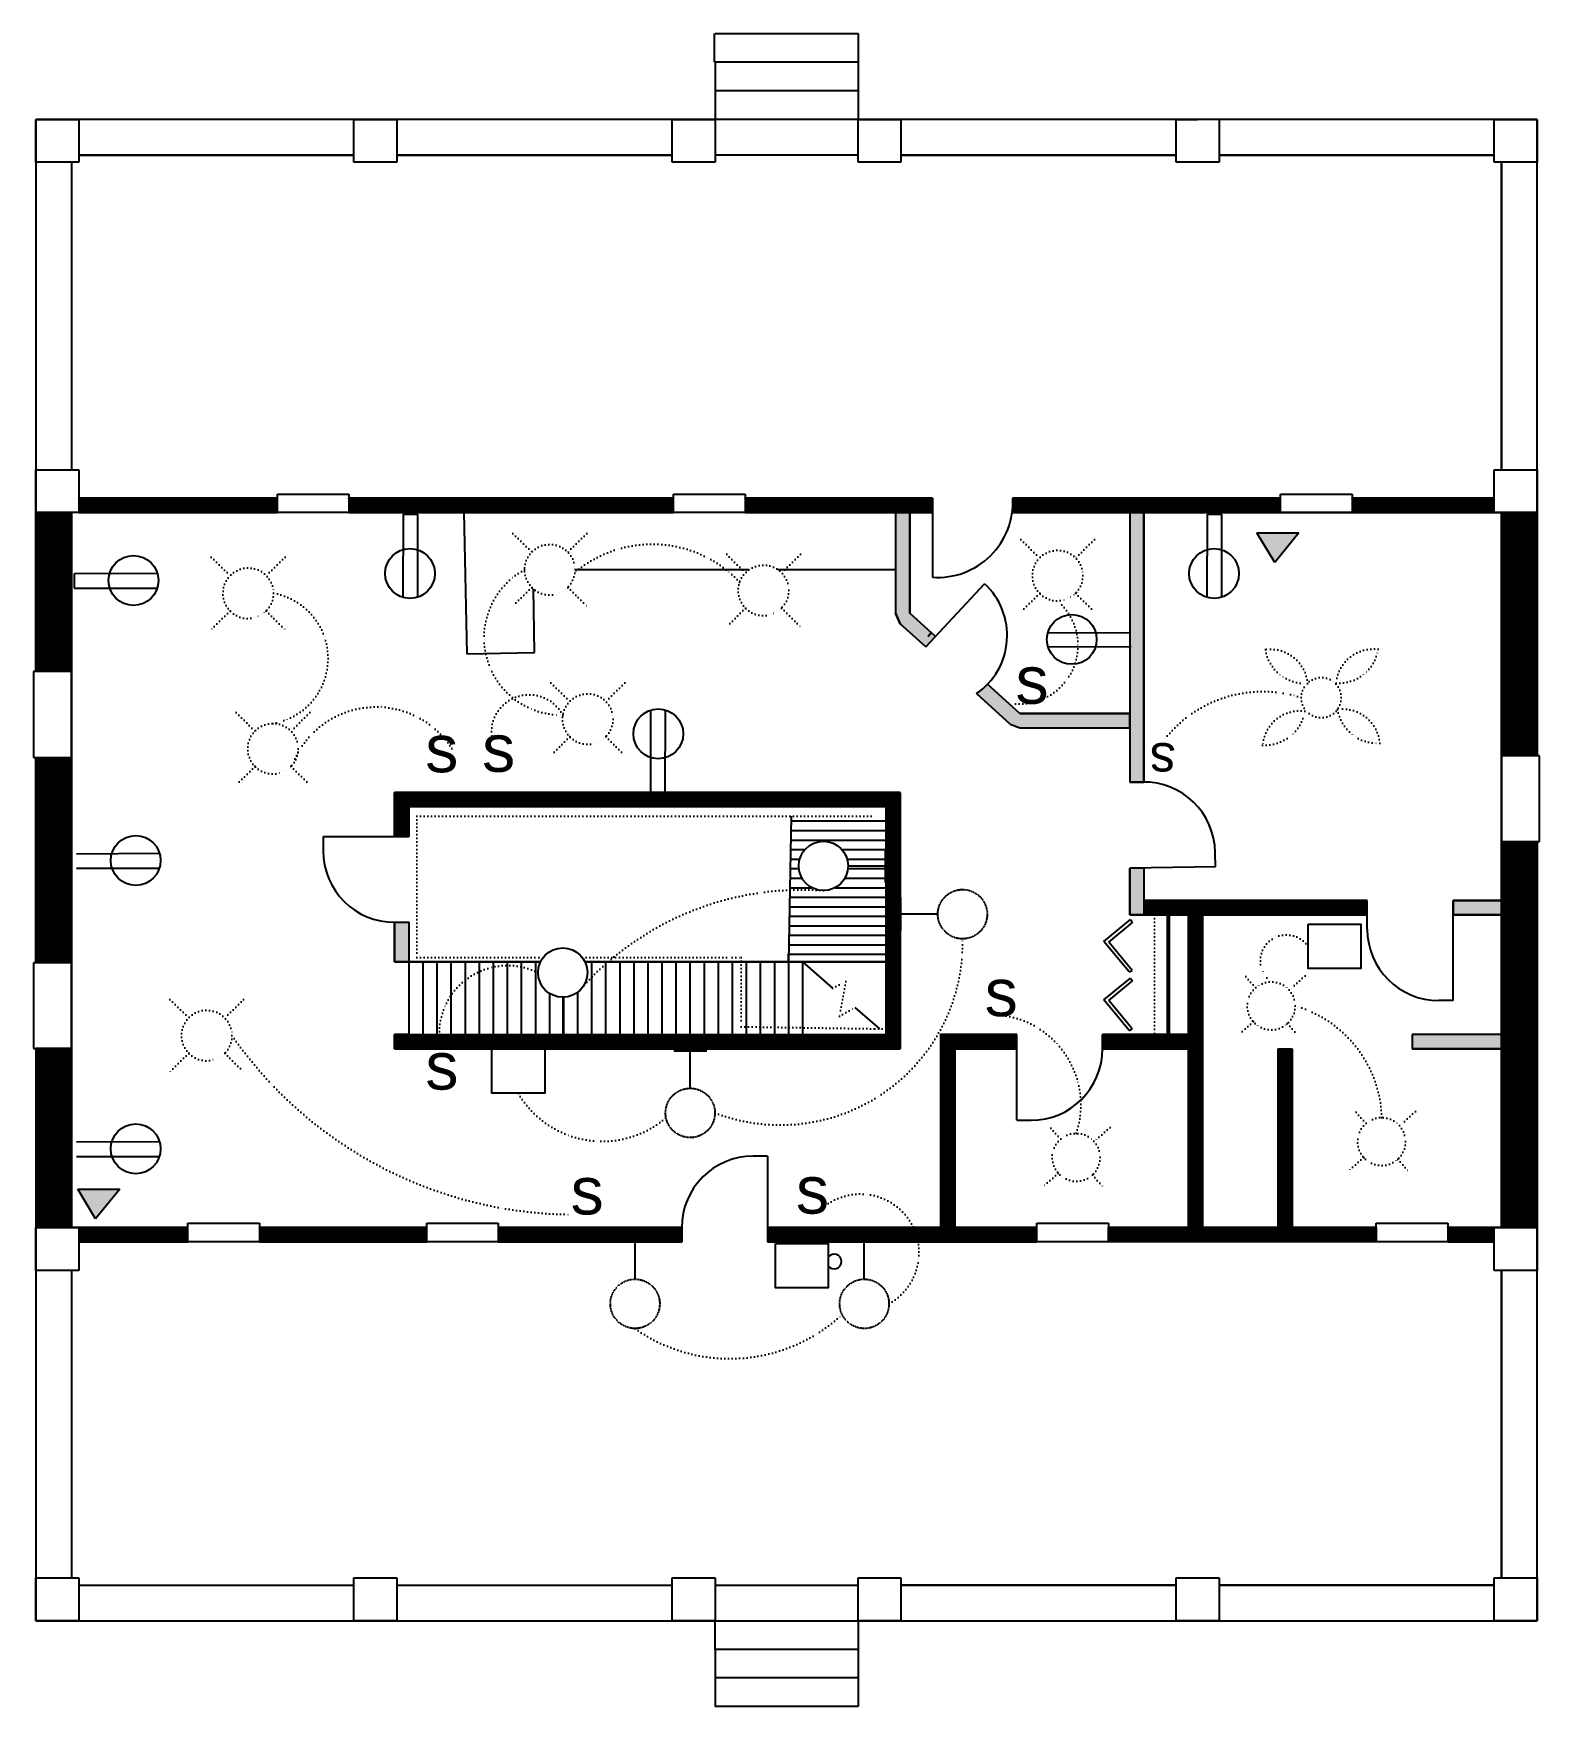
# Model space of a CAD drawing. Header units: inches. Extents: x 5275 to 6539, y 4736 to 6140.
import ezdxf

# ---------------------------------------------------------------- set-up
doc = ezdxf.new("R2010")
doc.units = ezdxf.units.IN
doc.header["$MEASUREMENT"] = 0
doc.linetypes.add('ACAD_ISO07W100', pattern=[3, 0, -3])
doc.linetypes.add('DASHED2', pattern=[0.375, 0.25, -0.125])
doc.styles.get("Standard").update_dxf_attribs({"font": 'arial.ttf'})

# ---------------------------------------------------------------- blocks, each defined once
blk = doc.blocks.new('Fan')
at = {"linetype": 'ACAD_ISO07W100'}
blk.add_circle((6860.5, 5546.2), 16.8, dxfattribs=at)
for centre, radius, start, end in [((6817.8, 5555.5), 31.3, 4.783, 97.7556), ((6847.2, 5592.1), 34.1, 189.4739, 273.0647), ((6904.1, 5555.7), 31.3, 82.2444, 175.217), ((6874.7, 5592.3), 34.1, 266.9353, 350.5261), ((6842.5, 5503.8), 31.3, 82.2444, 175.217), ((6813.1, 5540.4), 34.1, 266.9353, 350.5261), ((6878.4, 5505.3), 31.3, 4.783, 97.7556), ((6907.8, 5541.9), 34.1, 189.4739, 273.0647)]:
    blk.add_arc(centre, radius, start, end, dxfattribs=at)

msp = doc.modelspace()

# ---------------------------------------------------------------- hatches: boundary and pattern name
h = msp.add_hatch()
h.set_pattern_fill('ANSI31', color=256)
h.paths.add_polyline_path([(5479.5, 5749.9), (5312.8, 5749.9), (5312.8, 5737.9), (5479.5, 5737.9)])
h = msp.add_hatch()
h.set_pattern_fill('ANSI31', color=256)
h.paths.add_polyline_path([(5812, 5749.9), (5539.5, 5749.9), (5539.5, 5737.9), (5812, 5737.9)])
h = msp.add_hatch()
h.set_pattern_fill('ANSI31', color=256)
edge = h.paths.add_edge_path()
edge.add_arc((6033.6, 5746.7), 63.2, 352.0299, 362.9285)
edge.add_line((6096.8, 5749.9), (6321.5, 5749.9))
edge.add_line((6321.5, 5749.9), (6321.5, 5737.9))
edge.add_line((6321.5, 5737.9), (6096.2, 5737.9))
h.paths.add_polyline_path([(6029.3, 5737.9), (6029.3, 5749.9), (5872, 5749.9), (5872, 5737.9)])
h = msp.add_hatch()
h.set_pattern_fill('ANSI31', color=256)
h.paths.add_polyline_path([(6500.8, 5749.9), (6381.5, 5749.9), (6381.5, 5737.9), (6500.8, 5737.9)])
h = msp.add_hatch()
h.set_pattern_fill('ANSI31', color=256)
h.paths.add_polyline_path([(5276.8, 5604.5), (5276.8, 5737.9), (5306.8, 5737.9), (5306.8, 5604.5)])
h = msp.add_hatch(color=256)
h.dxf.hatch_style = 1
edge = h.paths.add_edge_path()
edge.add_arc((6032.8, 5634.8), 59.2, 304.5603, 316.2902)
edge.add_line((6075.5, 5593.9), (6102.6, 5569.2))
edge.add_line((6102.6, 5569.2), (6194.8, 5569.2))
edge.add_line((6194.8, 5569.2), (6194.8, 5557.2))
edge.add_line((6194.8, 5557.2), (6102.6, 5557.2))
edge.add_line((6102.6, 5557.2), (6094.5, 5560.3))
edge.add_line((6094.5, 5560.3), (6066.3, 5586.1))
h.paths.add_polyline_path([(6023.7, 5625.2), (6031.8, 5633.9), (6010.4, 5653.5), (6010.4, 5737.9), (5998.4, 5737.9), (5998.4, 5653.5), (6002.3, 5644.7)])
h = msp.add_hatch(color=256)
h.dxf.hatch_style = 1
h.paths.add_polyline_path([(6194.8, 5737.9), (6194.8, 5511.8), (6206.8, 5511.8), (6206.8, 5737.9)])
h = msp.add_hatch()
h.set_pattern_fill('ANSI31', color=256)
h.paths.add_polyline_path([(6506.8, 5533.8), (6506.8, 5737.9), (6536.8, 5737.9), (6536.8, 5533.8)])
at = {"linetype": 'ACAD_ISO07W100'}
h = msp.add_hatch(color=256, dxfattribs=at)
h.dxf.hatch_style = 1
h.paths.add_polyline_path([(6336.9, 5721), (6301.5, 5721), (6316.5, 5696.1)])
h = msp.add_hatch()
h.set_pattern_fill('ANSI31', color=256)
h.paths.add_polyline_path([(5276.8, 5360.2), (5276.8, 5532.5), (5306.8, 5532.5), (5306.8, 5360.2)])
h = msp.add_hatch()
h.set_pattern_fill('ANSI31', color=256)
h.paths.add_polyline_path([(5577.8, 5503.1), (6002.3, 5503.1), (6002.3, 5287.9), (5577.8, 5287.9), (5577.8, 5299.9), (5990.3, 5299.9), (5990.3, 5491.1), (5589.8, 5491.1), (5589.8, 5466.1), (5577.8, 5466.1)])
h = msp.add_hatch()
h.set_pattern_fill('ANSI31', color=256)
h.paths.add_polyline_path([(6536.8, 5461.8), (6536.8, 5137.9), (6506.8, 5137.9), (6506.8, 5461.8)])
h.paths.add_polyline_path([(6461.8, 5125.9), (6500.8, 5125.9), (6500.8, 5137.9), (6461.8, 5137.9)])
h.paths.add_polyline_path([(6177, 5137.9), (6401.8, 5137.9), (6401.8, 5125.9), (6177, 5125.9)])
h = msp.add_hatch()
h.set_pattern_fill('ANSI31', color=256)
h.paths.add_polyline_path([(6206.8, 5400.4), (6394.2, 5400.4), (6394.2, 5412.4), (6206.8, 5412.4)], flags=17)
h.paths.add_polyline_path([(6194.8, 5439.6), (6206.8, 5439.8), (6206.8, 5412.4), (6206.8, 5400.4), (6194.8, 5400.4)], flags=17)
h.paths.add_polyline_path([(6194.8, 5439.6), (6206.8, 5439.8), (6206.8, 5412.4), (6394.2, 5412.4), (6394.2, 5400.4), (6206.8, 5400.4), (6194.8, 5400.4)])
h = msp.add_hatch(color=256)
h.dxf.hatch_style = 1
h.paths.add_polyline_path([(6206.8, 5439.8), (6206.8, 5412.4), (6206.8, 5400.4), (6194.8, 5400.4), (6194.8, 5439.6)])
h = msp.add_hatch()
h.set_pattern_fill('ANSI31', color=256)
edge = h.paths.add_edge_path()
edge.add_line((6506.8, 5412.4), (6206.8, 5412.4))
h = msp.add_hatch()
h.set_pattern_fill('ANSI31', color=256)
h.paths.add_polyline_path([(6206.8, 5400.4), (6394.2, 5400.4), (6394.2, 5412.4), (6206.8, 5412.4)])
h = msp.add_hatch()
h.set_pattern_fill('ANSI31', color=256)
h.paths.add_polyline_path([(6506.8, 5412.4), (6466.2, 5412.4), (6466.2, 5400.4), (6506.8, 5400.4)], flags=17)
edge = h.paths.add_edge_path(flags=17)
edge.add_line((6506.8, 5412.4), (6466.2, 5412.4))
edge.add_line((6506.8, 5400.4), (6506.8, 5412.4))
edge.add_line((6466.2, 5400.4), (6506.8, 5400.4))
edge.add_line((6466.2, 5412.4), (6466.2, 5400.4))
h.paths.add_polyline_path([(6466.2, 5400.4), (6506.8, 5400.4)], flags=0)
edge = h.paths.add_edge_path(flags=0)
edge.add_line((6466.2, 5400.4), (6506.8, 5400.4))
edge.add_line((6466.2, 5400.4), (6506.8, 5400.4))
h = msp.add_hatch(color=256)
h.dxf.hatch_style = 1
h.paths.add_polyline_path([(6506.8, 5412.4), (6466.2, 5412.4), (6466.2, 5400.4), (6506.8, 5400.4)])
h = msp.add_hatch(color=256)
h.dxf.hatch_style = 1
edge = h.paths.add_edge_path()
edge.add_line((5589.8, 5394.1), (5589.8, 5360.8))
edge.add_line((5577.8, 5360.8), (5577.8, 5394.1))
edge.add_line((5578, 5394.1), (5589.8, 5394.1))
edge.add_line((5589.8, 5360.8), (5577.8, 5360.8))
h = msp.add_hatch()
h.set_pattern_fill('ANGLE', color=256)
h.set_pattern_definition([(0, (0, 0), (0, 0.275), [0.2, -0.075]), (90, (0, 0), (-0.275, 2e-17), [0.2, -0.075])])
edge = h.paths.add_edge_path()
edge.add_line((5577.8, 5360.8), (5577.8, 5394.1))
edge.add_line((5589.8, 5394.1), (5589.8, 5360.8))
h = msp.add_hatch()
h.set_pattern_fill('ANSI31', color=256)
h.paths.add_polyline_path([(6244.3, 5400.4), (6244.3, 5137.9), (6256.3, 5137.9), (6256.3, 5400.4)])
h.paths.add_polyline_path([(6319.3, 5137.9), (6319.3, 5287.9), (6331.3, 5287.9), (6331.3, 5137.9)])
h = msp.add_hatch()
h.set_pattern_fill('ANSI31', color=256)
h.paths.add_polyline_path([(6100, 5299.9), (6036, 5299.9), (6036, 5137.9), (6048, 5137.9), (6048, 5287.9), (6100, 5287.9)])
h = msp.add_hatch()
h.set_pattern_fill('ANSI31', color=256)
h.paths.add_polyline_path([(6172, 5299.9), (6244.3, 5299.9), (6244.3, 5287.9), (6172, 5287.9)])
h = msp.add_hatch(color=256)
h.dxf.hatch_style = 1
h.paths.add_polyline_path([(6506.8, 5299.9), (6431.8, 5299.9), (6431.8, 5287.9), (6506.8, 5287.9)])
h = msp.add_hatch()
h.set_pattern_fill('ANSI31', color=256)
h.paths.add_polyline_path([(5306.8, 5288.2), (5276.8, 5288.2), (5276.8, 5137.9), (5306.8, 5137.9)])
h = msp.add_hatch(color=256, dxfattribs=at)
h.dxf.hatch_style = 1
h.paths.add_polyline_path([(5347.3, 5170.2), (5312, 5170.2), (5326.9, 5145.2)])
h = msp.add_hatch()
h.set_pattern_fill('ANSI31', color=256)
h.paths.add_polyline_path([(5404.4, 5137.9), (5312.8, 5137.9), (5312.8, 5125.9), (5404.4, 5125.9)])
h.paths.add_polyline_path([(5464.4, 5125.9), (5604.9, 5125.9), (5604.9, 5137.9), (5464.4, 5137.9)])
h.paths.add_polyline_path([(5664.9, 5125.9), (5818.9, 5125.9), (5818.9, 5137.9), (5664.9, 5137.9)])
h = msp.add_hatch()
h.set_pattern_fill('ANSI31', color=256)
h.paths.add_polyline_path([(6117, 5137.9), (5890.9, 5137.9), (5890.9, 5125.9), (6117, 5125.9)])

# ---------------------------------------------------------------- linework, layer by layer
for p, q in [((5846.4, 6116), (5846.4, 6140)), ((5846.8, 6139.9), (5966.8, 6139.9)), ((5966.8, 6139.9), (5966.8, 6115.9)), ((5966.8, 6115.9), (5846.8, 6115.9)), ((5846.8, 6115.9), (5846.8, 6067.9)), ((5966.8, 6115.9), (5966.8, 6067.9)), ((5966.8, 6091.9), (5846.8, 6091.9)), ((6536.8, 6067.9), (5276.8, 6067.9)), ((5276.8, 6067.9), (5276.8, 5604.5)), ((5276.8, 6031.9), (5276.8, 6067.9)), ((5276.8, 6067.9), (5312.8, 6067.9)), ((5312.8, 6067.9), (5312.8, 6031.9)), ((5543.8, 6031.9), (5543.8, 6067.9)), ((5543.8, 6067.9), (5579.8, 6067.9)), ((5579.8, 6067.9), (5579.8, 6031.9)), ((5810.8, 6031.9), (5810.8, 6067.9)), ((5810.8, 6067.9), (5846.8, 6067.9)), ((5966.8, 6067.9), (5846.8, 6067.9)), ((5846.8, 6067.9), (5846.8, 6031.9)), ((5966.8, 6031.9), (5966.8, 6067.9)), ((5966.8, 6067.9), (6002.8, 6067.9)), ((6002.8, 6067.9), (6002.8, 6031.9)), ((6233.8, 6031.9), (6233.8, 6067.9)), ((6233.8, 6067.9), (6251.8, 6067.9)), ((6269.8, 6067.9), (6269.8, 6031.9)), ((6500.8, 6031.9), (6500.8, 6067.9)), ((6500.8, 6067.9), (6536.8, 6067.9)), ((6536.8, 6067.9), (6536.8, 6031.9)), ((6536.8, 5533.8), (6536.8, 6067.9)), ((5312.8, 6037.9), (5543.8, 6037.9)), ((5543.8, 6037.9), (5312.8, 6037.9)), ((5810.8, 6037.9), (5579.8, 6037.9)), ((5579.8, 6037.9), (5810.8, 6037.9)), ((5966.8, 6037.9), (5846.8, 6037.9)), ((6002.8, 6037.9), (6233.8, 6037.9)), ((6233.8, 6037.9), (6002.8, 6037.9)), ((6500.8, 6037.9), (6269.8, 6037.9)), ((6269.8, 6037.9), (6500.8, 6037.9)), ((5312.8, 6031.9), (5276.8, 6031.9)), ((5306.8, 6031.9), (5306.8, 5773.9)), ((5306.8, 6031.9), (5306.8, 5773.9)), ((5579.8, 6031.9), (5543.8, 6031.9)), ((5846.8, 6031.9), (5810.8, 6031.9)), ((6002.8, 6031.9), (5966.8, 6031.9)), ((6269.8, 6031.9), (6233.8, 6031.9)), ((6536.8, 6031.9), (6500.8, 6031.9)), ((6506.8, 6031.9), (6506.8, 5773.9)), ((6506.8, 5773.9), (6506.8, 6031.9)), ((5276.8, 5737.9), (5276.8, 5773.9)), ((5276.8, 5773.9), (5312.8, 5773.9)), ((5312.8, 5773.9), (5312.8, 5737.9)), ((6500.8, 5737.9), (6500.8, 5773.9)), ((6500.8, 5773.9), (6536.8, 5773.9)), ((6536.8, 5773.9), (6536.8, 5737.9)), ((5479.5, 5749.9), (5312.8, 5749.9)), ((5312.8, 5749.9), (5312.8, 5737.9)), ((5479.5, 5749.9), (5312.8, 5749.9)), ((5312.8, 5749.9), (5312.8, 5737.9)), ((5479.5, 5753.5), (5539.5, 5753.5)), ((5479.5, 5737.9), (5479.5, 5753.5)), ((5479.5, 5737.9), (5479.5, 5749.9)), ((5539.5, 5753.5), (5539.5, 5737.9)), ((5812, 5749.9), (5539.5, 5749.9)), ((5539.5, 5749.9), (5539.5, 5737.9)), ((5812, 5749.9), (5539.5, 5749.9)), ((5812, 5753.5), (5872, 5753.5)), ((5812, 5737.9), (5812, 5753.5)), ((5812, 5737.9), (5812, 5749.9)), ((5872, 5753.5), (5872, 5737.9)), ((5872, 5749.9), (5872, 5737.9)), ((5872, 5749.9), (5872, 5737.9)), ((6029.3, 5749.9), (5872, 5749.9)), ((6029.3, 5749.9), (5872, 5749.9)), ((6321.5, 5749.9), (6096.8, 5749.9)), ((6321.5, 5749.9), (6096.8, 5749.9)), ((6321.5, 5753.5), (6381.5, 5753.5)), ((6321.5, 5737.9), (6321.5, 5753.5)), ((6321.5, 5737.9), (6321.5, 5749.9)), ((6381.5, 5753.5), (6381.5, 5737.9)), ((6500.8, 5749.9), (6381.5, 5749.9)), ((6381.5, 5749.9), (6381.5, 5737.9)), ((6500.8, 5749.9), (6381.5, 5749.9)), ((6500.8, 5737.9), (6500.8, 5749.9)), ((5312.8, 5737.9), (5276.8, 5737.9)), ((5276.8, 5737.9), (5306.8, 5737.9)), ((5276.8, 5604.5), (5276.8, 5737.9)), ((5276.8, 5737.9), (5306.8, 5737.9)), ((6029.3, 5737.9), (5276.8, 5737.9)), ((5306.8, 5737.9), (5306.8, 5137.9)), ((5306.8, 5737.9), (5306.8, 5137.9)), ((5306.8, 5737.9), (5306.8, 5604.5)), ((5312.8, 5737.9), (5479.5, 5737.9)), ((5539.5, 5737.9), (5479.5, 5737.9)), ((5539.5, 5737.9), (5812, 5737.9)), ((5585, 5666.7), (5585.3, 5736.6)), ((5585.3, 5736.6), (5597.2, 5736.6)), ((5597.2, 5736.6), (5597.2, 5666.9)), ((5872, 5737.9), (5812, 5737.9)), ((5872, 5737.9), (6029.3, 5737.9)), ((5906.8, 5737.9), (6029.3, 5737.9)), ((5998.4, 5737.9), (5998.4, 5653.5)), ((6010.4, 5737.9), (5998.4, 5737.9)), ((5998.4, 5737.9), (5998.4, 5653.5)), ((6010.4, 5737.9), (5998.4, 5737.9)), ((6010.4, 5737.9), (6010.4, 5653.5)), ((6010.4, 5653.5), (6010.4, 5737.9)), ((6536.8, 5737.9), (6096.2, 5737.9)), ((6096.2, 5737.9), (6321.5, 5737.9)), ((6096.2, 5737.9), (6506.8, 5737.9)), ((6194.8, 5737.9), (6194.8, 5511.8)), ((6194.8, 5737.9), (6194.8, 5511.8)), ((6206.8, 5737.9), (6206.8, 5511.8)), ((6206.8, 5511.8), (6206.8, 5737.9)), ((6259.8, 5666.7), (6260.1, 5736.6)), ((6260.1, 5736.6), (6272, 5736.6)), ((6272, 5736.6), (6272, 5666.9)), ((6381.5, 5737.9), (6321.5, 5737.9)), ((6381.5, 5737.9), (6500.8, 5737.9)), ((6536.8, 5737.9), (6500.8, 5737.9)), ((6506.8, 5737.9), (6506.8, 5437.9)), ((6506.8, 5137.9), (6506.8, 5737.9)), ((6506.8, 5737.9), (6536.8, 5737.9)), ((6506.8, 5533.8), (6506.8, 5737.9)), ((6536.8, 5737.9), (6536.8, 5533.8)), ((6301.5, 5721), (6336.9, 5721)), ((6316.5, 5696.1), (6301.5, 5721)), ((6336.9, 5721), (6316.5, 5696.1)), ((5378.7, 5686.7), (5308.9, 5686.4)), ((5378.7, 5686.7), (5308.9, 5686.4)), ((5308.9, 5686.4), (5308.9, 5674.5)), ((5308.9, 5686.4), (5308.9, 5674.5)), ((5308.9, 5686.4), (5308.9, 5674.5)), ((5308.9, 5686.4), (5308.9, 5674.5)), ((5308.9, 5674.5), (5378.5, 5674.5)), ((5308.9, 5674.5), (5378.5, 5674.5)), ((6023.7, 5625.2), (6073, 5678.2)), ((6002.3, 5644.7), (5998.4, 5653.5)), ((5998.4, 5653.5), (6002.3, 5644.7)), ((6002.3, 5644.7), (6023.7, 5625.2)), ((6023.7, 5625.2), (6002.3, 5644.7)), ((6031.8, 5633.9), (6010.4, 5653.5)), ((6031.8, 5633.9), (6010.4, 5653.5)), ((6028.2, 5637.3), (6025.6, 5634)), ((6025.6, 5634), (6028.2, 5637.3)), ((6126.1, 5637.1), (6195.9, 5637.3)), ((6196, 5625.4), (6126.4, 5624.9)), ((5274.8, 5604.5), (5274.8, 5532.5)), ((5306.8, 5604.5), (5274.8, 5604.5)), ((5306.8, 5604.5), (5276.8, 5604.5)), ((5306.8, 5532.5), (5306.8, 5604.5)), ((6102.6, 5569.2), (6075.5, 5593.9)), ((6102.6, 5569.2), (6079.2, 5590.6)), ((6094.5, 5560.3), (6066.3, 5586.1)), ((6066.3, 5586.1), (6094.5, 5560.3)), ((5792.8, 5502.5), (5792.8, 5572.1)), ((5805, 5572.3), (5804.7, 5502.5)), ((6102.6, 5569.2), (6194.8, 5569.2)), ((6194.8, 5569.2), (6102.6, 5569.2)), ((6194.8, 5557.2), (6194.8, 5569.2)), ((6094.5, 5560.3), (6102.6, 5557.2)), ((6094.5, 5560.3), (6102.6, 5557.2)), ((6102.6, 5557.2), (6194.8, 5557.2)), ((6102.6, 5557.2), (6194.8, 5557.2)), ((5274.8, 5532.5), (5306.8, 5532.5)), ((5276.8, 5532.5), (5276.8, 5360.2)), ((5276.8, 5532.5), (5306.8, 5532.5)), ((5276.8, 5360.2), (5276.8, 5532.5)), ((5306.8, 5532.5), (5306.8, 5360.2)), ((6506.8, 5533.8), (6506.8, 5461.8)), ((6538.8, 5533.8), (6506.8, 5533.8)), ((6536.8, 5533.8), (6506.8, 5533.8)), ((6538.8, 5461.8), (6538.8, 5533.8)), ((6205.7, 5511.8), (6194.8, 5511.8)), ((6194.8, 5511.8), (6206.8, 5511.8)), ((6002.3, 5503.1), (5577.8, 5503.1)), ((5577.8, 5503.1), (5577.8, 5466.1)), ((5577.8, 5466.1), (5577.8, 5503.1)), ((5577.8, 5503.1), (6002.3, 5503.1)), ((5589.8, 5491.1), (5589.8, 5466.1)), ((5990.3, 5491.1), (5589.8, 5491.1)), ((5990.3, 5491.1), (5589.8, 5491.1)), ((5589.8, 5491.1), (5589.8, 5466.1)), ((5990.3, 5299.9), (5990.3, 5491.1)), ((5990.3, 5299.9), (5990.3, 5491.1)), ((6002.3, 5299.9), (6002.3, 5503.1)), ((6002.3, 5503.1), (6002.3, 5287.9)), ((5517.8, 5466), (5589.8, 5466.1)), ((5517.8, 5466), (5517.9, 5454)), ((5577.8, 5466.1), (5589.8, 5466.1)), ((5589.8, 5466.1), (5577.8, 5466.1)), ((5589.8, 5466.1), (5577.8, 5466.1)), ((5380.7, 5451.7), (5310.8, 5451.4)), ((5380.7, 5451.7), (5310.8, 5451.4)), ((6266.8, 5440.7), (6266.6, 5452.7)), ((6506.8, 5461.8), (6538.8, 5461.8)), ((6506.8, 5461.8), (6536.8, 5461.8)), ((6506.8, 5137.9), (6506.8, 5461.8)), ((6536.8, 4807.9), (6536.8, 5461.8)), ((6536.8, 5461.8), (6536.8, 5137.9)), ((5306.8, 5437.9), (5306.8, 5137.9)), ((5306.8, 5362.9), (5306.8, 5437.9)), ((5306.8, 5437.9), (5306.8, 5362.9)), ((5310.8, 5439.5), (5380.5, 5439.5)), ((5310.8, 5439.5), (5380.5, 5439.5)), ((6266.8, 5440.7), (6194.8, 5439.6)), ((6194.8, 5439.6), (6206.8, 5439.8)), ((6194.8, 5400.4), (6194.8, 5439.6)), ((6194.8, 5439.6), (6194.8, 5400.4)), ((6206.8, 5439.8), (6206.8, 5412.4)), ((6206.8, 5439.8), (6206.8, 5400.4)), ((6506.8, 5437.9), (6506.8, 5137.9)), ((6506.8, 5437.9), (6506.8, 5137.9)), ((6002.5, 5414.8), (6002.5, 5387.1)), ((6206.8, 5412.4), (6394.2, 5412.4)), ((6206.8, 5412.4), (6206.8, 5400.4)), ((6394.2, 5412.4), (6206.8, 5412.4)), ((6206.8, 5412.4), (6206.8, 5400.4)), ((6394.2, 5412.4), (6206.8, 5412.4)), ((6206.8, 5412.4), (6206.8, 5400.4)), ((6394.2, 5400.4), (6394.2, 5412.4)), ((6394.2, 5400.4), (6394.2, 5412.4)), ((6506.8, 5412.4), (6466.2, 5412.4)), ((6466.2, 5400.4), (6466.2, 5412.4)), ((6466.2, 5412.4), (6506.8, 5412.4)), ((6466.2, 5412.4), (6506.8, 5412.4)), ((6466.2, 5412.4), (6466.2, 5400.4)), ((6506.8, 5412.4), (6466.2, 5412.4)), ((6506.8, 5400.4), (6506.8, 5412.4)), ((6506.8, 5412.4), (6506.8, 5400.4)), ((6506.8, 5400.4), (6506.8, 5412.4)), ((5306.8, 5362.9), (5306.8, 5400.4)), ((5577.8, 5394.1), (5589.8, 5394.1)), ((5577.8, 5394.1), (5577.8, 5360.8)), ((5577.8, 5360.8), (5577.8, 5394.1)), ((5578, 5394.1), (5590, 5394.1)), ((5578, 5394.1), (5589.8, 5394.1)), ((5589.8, 5394.1), (5589.8, 5360.8)), ((5589.8, 5394.1), (5589.8, 5360.8)), ((6033.7, 5400.9), (6002.5, 5400.9)), ((6173.2, 5378.1), (6195.4, 5396.3)), ((6177.3, 5377.5), (6197.3, 5393.9)), ((6194.8, 5400.4), (6206.8, 5400.4)), ((6206.8, 5400.4), (6194.8, 5400.4)), ((6195.4, 5396.3), (6197.3, 5393.9)), ((6206.8, 5400.4), (6394.2, 5400.4)), ((6206.8, 5400.4), (6394.2, 5400.4)), ((6206.8, 5400.4), (6394.2, 5400.4)), ((6244.3, 5137.9), (6244.3, 5400.4)), ((6244.3, 5400.4), (6244.3, 5137.9)), ((6256.3, 5400.4), (6244.3, 5400.4)), ((6256.3, 5137.9), (6256.3, 5400.4)), ((6256.3, 5137.9), (6256.3, 5400.4)), ((6394.2, 5388.4), (6394.2, 5400.4)), ((6466.2, 5328.4), (6466.2, 5400.4)), ((6506.8, 5400.4), (6466.2, 5400.4)), ((6466.2, 5400.4), (6506.8, 5400.4)), ((6466.2, 5400.4), (6506.8, 5400.4)), ((6466.2, 5400.4), (6506.8, 5400.4)), ((6194.3, 5352.4), (6173.2, 5378.1)), ((6196.8, 5353.6), (6177.3, 5377.5)), ((5274.8, 5360.2), (5274.8, 5288.2)), ((5306.8, 5360.2), (5274.8, 5360.2)), ((5306.8, 5360.2), (5276.8, 5360.2)), ((5306.8, 5288.2), (5306.8, 5360.2)), ((6194.3, 5352.4), (6196.8, 5353.6)), ((6173.2, 5329.1), (6195.4, 5347.3)), ((6177.3, 5328.5), (6197.3, 5344.9)), ((6195.4, 5347.3), (6197.3, 5344.9)), ((6194.3, 5303.4), (6173.2, 5329.1)), ((6196.8, 5304.6), (6177.3, 5328.5)), ((6466.2, 5328.4), (6454.2, 5328.4)), ((5577.8, 5299.9), (5577.8, 5287.9)), ((5577.8, 5287.9), (5577.8, 5299.9)), ((5577.8, 5299.9), (5990.3, 5299.9)), ((5589.8, 5299.9), (5990.3, 5299.9)), ((6002.3, 5299.9), (6002.3, 5287.9)), ((6036, 5299.9), (6036, 5137.9)), ((6036, 5299.9), (6100, 5299.9)), ((6100, 5299.9), (6036, 5299.9)), ((6036, 5299.9), (6036, 5137.9)), ((6100, 5227.9), (6100, 5299.9)), ((6100, 5287.9), (6100, 5299.9)), ((6172, 5287.9), (6172, 5299.9)), ((6172, 5299.9), (6172, 5287.9)), ((6244.3, 5299.9), (6172, 5299.9)), ((6172, 5299.9), (6244.3, 5299.9)), ((6172, 5287.9), (6172, 5299.9)), ((6172, 5299.9), (6244.3, 5299.9)), ((6194.3, 5303.4), (6196.8, 5304.6)), ((6244.3, 5287.9), (6244.3, 5299.9)), ((6244.3, 5299.9), (6244.3, 5287.9)), ((6506.8, 5299.9), (6431.8, 5299.9)), ((6431.8, 5299.9), (6431.8, 5287.9)), ((6506.8, 5299.9), (6431.8, 5299.9)), ((6431.8, 5299.9), (6431.8, 5287.9)), ((6506.8, 5287.9), (6506.8, 5299.9)), ((5274.8, 5288.2), (5306.8, 5288.2)), ((5276.8, 5288.2), (5276.8, 4807.9)), ((5306.8, 5288.2), (5276.8, 5288.2)), ((5276.8, 5288.2), (5276.8, 5137.9)), ((5306.8, 5137.9), (5306.8, 5288.2)), ((5306.8, 5137.9), (5306.8, 5287.9)), ((5577.8, 5287.9), (6002.3, 5287.9)), ((6002.3, 5287.9), (5577.8, 5287.9)), ((5839.9, 5286), (5812.2, 5286)), ((5826, 5254.8), (5826, 5286)), ((6048, 5287.9), (6048, 5137.9)), ((6048, 5287.9), (6100, 5287.9)), ((6048, 5137.9), (6048, 5287.9)), ((6048, 5287.9), (6100, 5287.9)), ((6172, 5287.9), (6244.3, 5287.9)), ((6244.3, 5287.9), (6172, 5287.9)), ((6172, 5287.9), (6244.3, 5287.9)), ((6244.3, 5287.9), (6244.3, 5287.9)), ((6319.3, 5287.9), (6319.3, 5137.9)), ((6319.3, 5287.9), (6331.3, 5287.9)), ((6319.3, 5287.9), (6331.3, 5287.9)), ((6319.3, 5137.9), (6319.3, 5287.9)), ((6331.3, 5287.9), (6331.3, 5137.9)), ((6331.3, 5287.9), (6331.3, 5137.9)), ((6506.8, 5287.9), (6431.8, 5287.9)), ((6431.8, 5287.9), (6506.8, 5287.9)), ((6506.8, 5137.9), (6506.8, 5287.9)), ((6100, 5227.9), (6112, 5227.9)), ((5380.7, 5209.8), (5310.8, 5209.5)), ((5380.7, 5209.8), (5310.8, 5209.5)), ((5310.8, 5197.6), (5380.5, 5197.6)), ((5310.8, 5197.6), (5380.5, 5197.6)), ((5890.9, 5197.9), (5878.9, 5197.9)), ((5890.9, 5197.9), (5890.9, 5125.9)), ((5312, 5170.2), (5347.3, 5170.2)), ((5326.9, 5145.2), (5312, 5170.2)), ((5347.3, 5170.2), (5326.9, 5145.2)), ((5404.4, 5141.5), (5464.4, 5141.5)), ((5404.4, 5125.9), (5404.4, 5141.5)), ((5464.4, 5141.5), (5464.4, 5125.9)), ((5604.9, 5141.5), (5664.9, 5141.5)), ((5604.9, 5125.9), (5604.9, 5141.5)), ((5664.9, 5141.5), (5664.9, 5125.9)), ((6117, 5141.5), (6177, 5141.5)), ((6117, 5125.9), (6117, 5141.5)), ((6177, 5141.5), (6177, 5125.9)), ((6401.8, 5141.5), (6461.8, 5141.5)), ((6401.8, 5125.9), (6401.8, 5141.5)), ((6461.8, 5141.5), (6461.8, 5125.9)), ((5276.8, 5101.9), (5276.8, 5137.9)), ((5276.8, 5137.9), (5312.8, 5137.9)), ((5404.4, 5137.9), (5276.8, 5137.9)), ((5276.8, 5137.9), (5306.8, 5137.9)), ((5312.8, 5137.9), (5312.8, 5101.9)), ((5312.8, 5137.9), (5312.8, 5125.9)), ((5404.4, 5137.9), (5312.8, 5137.9)), ((5312.8, 5125.9), (5404.4, 5125.9)), ((5818.9, 5125.9), (5312.8, 5125.9)), ((5404.4, 5125.9), (5404.4, 5137.9)), ((5464.4, 5125.9), (5404.4, 5125.9)), ((5604.9, 5137.9), (5464.4, 5137.9)), ((5464.4, 5137.9), (5464.4, 5125.9)), ((5604.9, 5137.9), (5464.4, 5137.9)), ((5464.4, 5125.9), (5604.9, 5125.9)), ((5604.9, 5125.9), (5604.9, 5137.9)), ((5664.9, 5125.9), (5604.9, 5125.9)), ((5664.9, 5137.9), (5664.9, 5125.9)), ((5818.9, 5137.9), (5664.9, 5137.9)), ((5664.9, 5137.9), (5664.9, 5125.9)), ((5818.9, 5137.9), (5664.9, 5137.9)), ((5664.9, 5125.9), (5818.9, 5125.9)), ((5793.6, 5125.9), (5765.8, 5125.9)), ((5779.7, 5094.7), (5779.7, 5125.9)), ((5818.9, 5137.9), (5818.9, 5125.9)), ((5818.9, 5125.9), (5818.9, 5137.9)), ((6117, 5137.9), (5890.9, 5137.9)), ((5890.9, 5137.9), (5890.9, 5125.9)), ((6117, 5137.9), (5890.9, 5137.9)), ((5890.9, 5137.9), (5890.9, 5125.9)), ((6117, 5137.9), (5890.9, 5137.9)), ((6500.8, 5125.9), (5890.9, 5125.9)), ((5890.9, 5125.9), (6117, 5125.9)), ((5890.9, 5125.9), (6117, 5125.9)), ((5985.9, 5125.9), (5958.2, 5125.9)), ((5972.1, 5094.7), (5972.1, 5125.9)), ((6036, 5137.9), (6048, 5137.9)), ((6117, 5125.9), (6117, 5137.9)), ((6117, 5125.9), (6117, 5137.9)), ((6177, 5125.9), (6117, 5125.9)), ((6401.8, 5137.9), (6177, 5137.9)), ((6177, 5137.9), (6401.8, 5137.9)), ((6177, 5125.9), (6177, 5137.9)), ((6177, 5137.9), (6401.8, 5137.9)), ((6177, 5125.9), (6177, 5137.9)), ((6401.8, 5125.9), (6177, 5125.9)), ((6401.8, 5125.9), (6177, 5125.9)), ((6206.8, 5137.9), (6401.8, 5137.9)), ((6356.8, 5137.9), (6206.8, 5137.9)), ((6206.8, 5137.9), (6281.8, 5137.9)), ((6206.8, 5137.9), (6281.8, 5137.9)), ((6281.8, 5137.9), (6244.3, 5137.9)), ((6244.3, 5137.9), (6256.3, 5137.9)), ((6331.3, 5137.9), (6319.3, 5137.9)), ((6401.8, 5137.9), (6356.8, 5137.9)), ((6401.8, 5137.9), (6401.8, 5125.9)), ((6401.8, 5137.9), (6401.8, 5125.9)), ((6461.8, 5125.9), (6401.8, 5125.9)), ((6536.8, 5137.9), (6461.8, 5137.9)), ((6506.8, 5137.9), (6461.8, 5137.9)), ((6461.8, 5137.9), (6506.8, 5137.9)), ((6500.8, 5137.9), (6461.8, 5137.9)), ((6461.8, 5137.9), (6461.8, 5125.9)), ((6461.8, 5125.9), (6500.8, 5125.9)), ((6500.8, 5101.9), (6500.8, 5137.9)), ((6500.8, 5137.9), (6536.8, 5137.9)), ((6500.8, 5125.9), (6500.8, 5137.9)), ((6536.8, 5137.9), (6506.8, 5137.9)), ((6536.8, 5137.9), (6536.8, 5101.9)), ((5312.8, 5101.9), (5276.8, 5101.9)), ((5306.8, 5101.9), (5306.8, 4843.9)), ((5306.8, 5101.9), (5306.8, 4843.9)), ((6536.8, 5101.9), (6500.8, 5101.9)), ((6506.8, 4843.9), (6506.8, 5101.9)), ((6506.8, 5101.9), (6506.8, 4843.9)), ((5276.8, 4807.9), (5276.8, 4843.9)), ((5276.8, 4843.9), (5312.8, 4843.9)), ((5312.8, 4843.9), (5312.8, 4807.9)), ((5312.8, 4837.9), (5543.8, 4837.9)), ((5312.8, 4837.9), (5543.8, 4837.9)), ((5312.8, 4837.9), (5543.8, 4837.9)), ((5543.8, 4807.9), (5543.8, 4843.9)), ((5543.8, 4843.9), (5579.8, 4843.9)), ((5579.8, 4843.9), (5579.8, 4807.9)), ((5579.8, 4837.9), (5810.8, 4837.9)), ((5579.8, 4837.9), (5810.8, 4837.9)), ((5579.8, 4837.9), (5810.8, 4837.9)), ((5810.8, 4807.9), (5810.8, 4843.9)), ((5810.8, 4843.9), (5846.8, 4843.9)), ((5846.8, 4843.9), (5846.8, 4807.9)), ((5846.8, 4837.9), (5966.8, 4837.9)), ((5966.8, 4807.9), (5966.8, 4843.9)), ((5966.8, 4843.9), (6002.8, 4843.9)), ((6002.8, 4843.9), (6002.8, 4807.9)), ((6002.8, 4837.9), (6233.8, 4837.9)), ((6233.8, 4837.9), (6002.8, 4837.9)), ((6233.8, 4807.9), (6233.8, 4843.9)), ((6233.8, 4843.9), (6269.8, 4843.9)), ((6269.8, 4843.9), (6269.8, 4807.9)), ((6500.8, 4837.9), (6269.8, 4837.9)), ((6269.8, 4837.9), (6500.8, 4837.9)), ((6500.8, 4807.9), (6500.8, 4843.9)), ((6500.8, 4843.9), (6536.8, 4843.9)), ((6536.8, 4843.9), (6536.8, 4807.9)), ((5276.8, 4807.9), (6536.8, 4807.9)), ((5312.8, 4807.9), (5276.8, 4807.9)), ((5579.8, 4807.9), (5543.8, 4807.9)), ((5846.8, 4807.9), (5810.8, 4807.9)), ((5846.8, 4807.9), (5966.8, 4807.9)), ((5846.8, 4783.9), (5846.8, 4807.9)), ((6002.8, 4807.9), (5966.8, 4807.9)), ((5966.8, 4807.9), (5966.8, 4783.9)), ((6269.8, 4807.9), (6233.8, 4807.9)), ((6536.8, 4807.9), (6500.8, 4807.9)), ((5966.8, 4783.9), (5846.8, 4783.9)), ((5846.8, 4783.9), (5846.8, 4735.9)), ((5966.8, 4783.9), (5966.8, 4735.9)), ((5966.8, 4759.9), (5846.8, 4759.9)), ((5966.8, 4735.9), (5846.8, 4735.9))]:
    msp.add_line(p, q)
at = {"linetype": 'ByBlock'}
msp.add_line((6029.3, 5749.9), (6029.3, 5683.6), dxfattribs=at)
at = {"linetype": 'Continuous'}
for p, q in [((5636.1, 5737.9), (5638.4, 5619.4)), ((5729.3, 5690.1), (5875.5, 5690.1)), ((5899.6, 5690.1), (5998.4, 5690.1)), ((5695.4, 5620.5), (5694.4, 5674)), ((5638.4, 5619.4), (5695.4, 5620.5)), ((5910.8, 5483.2), (5908.4, 5360.8)), ((5910.7, 5479.1), (5990.3, 5479.1)), ((5910.4, 5463.1), (5990.3, 5463.1)), ((5910.5, 5471.1), (5990.3, 5471.1)), ((5910.2, 5455.1), (5922.3, 5455.1)), ((5953.4, 5455.1), (5990.3, 5455.1)), ((5989.8, 5427.5), (5989.8, 5455.3)), ((5909.9, 5439.1), (5917.2, 5439.1)), ((5910.1, 5447.1), (5917.9, 5447.1)), ((5957.7, 5447.1), (5990.3, 5447.1)), ((5958.4, 5439.1), (5990.3, 5439.1)), ((5958.6, 5441.4), (5989.8, 5441.4)), ((5909.6, 5423.1), (5928, 5423.1)), ((5909.8, 5431.1), (5919.8, 5431.1)), ((5947.7, 5423.1), (5990.3, 5423.1)), ((5955.8, 5431.1), (5990.3, 5431.1)), ((5909.3, 5407.1), (5990.3, 5407.1)), ((5909.5, 5415.1), (5990.3, 5415.1)), ((5909.2, 5399.1), (5990.3, 5399.1)), ((5908.8, 5383.2), (5990.3, 5383.2)), ((5909, 5391.2), (5990.3, 5391.2)), ((5908.4, 5360.8), (5908.5, 5367.2)), ((5908.5, 5367.2), (5990.3, 5367.2)), ((5908.7, 5375.2), (5990.3, 5375.2)), ((5577.8, 5360.8), (5589.8, 5360.8)), ((5589.8, 5360.8), (5577.8, 5360.8)), ((5589.8, 5360.8), (5700.3, 5360.8)), ((5589.8, 5360.8), (5589.8, 5299.9)), ((5700.3, 5360.8), (5589.8, 5360.8)), ((5601.6, 5360.8), (5601.6, 5299.9)), ((5613.4, 5360.8), (5613.4, 5299.9)), ((5625.2, 5360.8), (5625.2, 5299.9)), ((5637, 5360.8), (5637, 5299.9)), ((5648.8, 5360.8), (5648.8, 5299.9)), ((5660.6, 5360.8), (5660.6, 5299.9)), ((5672.4, 5360.8), (5672.4, 5299.9)), ((5684.2, 5360.8), (5684.2, 5299.9)), ((5696, 5360.8), (5696, 5299.9)), ((5990.3, 5360.8), (5737.8, 5360.8)), ((5737.8, 5360.8), (5990.3, 5360.8)), ((5743.2, 5360.8), (5743.2, 5299.9)), ((5755, 5360.8), (5755, 5299.9)), ((5766.8, 5360.8), (5766.8, 5299.9)), ((5778.6, 5360.8), (5778.6, 5299.9)), ((5790.4, 5360.8), (5790.4, 5299.9)), ((5802.2, 5360.8), (5802.2, 5299.9)), ((5814, 5360.8), (5814, 5299.9)), ((5825.8, 5360.8), (5825.8, 5299.9)), ((5837.6, 5360.8), (5837.6, 5299.9)), ((5849.4, 5360.8), (5849.4, 5299.9)), ((5861.2, 5360.8), (5861.2, 5299.9)), ((5873, 5360.8), (5873, 5299.9)), ((5884.8, 5360.8), (5884.8, 5299.9)), ((5896.6, 5360.8), (5896.6, 5299.9)), ((5908.4, 5360.8), (5908.4, 5299.9)), ((5920.2, 5360.8), (5920.2, 5299.9)), ((5920.2, 5360.8), (5945.5, 5338.8)), ((5707.8, 5334.4), (5707.8, 5299.9)), ((5719, 5331.1), (5719, 5299.9)), ((5719.6, 5331.1), (5719.6, 5299.9)), ((5731.4, 5335.3), (5731.4, 5299.9)), ((5964.1, 5322.6), (5984.8, 5304.7)), ((5589.8, 5299.9), (5577.8, 5299.9)), ((5705.2, 5299.9), (5732.9, 5299.9))]:
    msp.add_line(p, q, dxfattribs=at)
at = {"linetype": 'ACAD_ISO07W100'}
for p, q in [((5677.2, 5720.4), (5693, 5704.9)), ((5739.1, 5720.4), (5723.3, 5704.9)), ((6103.4, 5715.4), (6119.2, 5699.9)), ((6165.3, 5715.4), (6149.5, 5699.9)), ((5856.6, 5702.9), (5872.4, 5687.4)), ((5918.5, 5702.9), (5902.7, 5687.4)), ((5424, 5700.6), (5439.8, 5685.1)), ((5485.9, 5700.6), (5470.1, 5685.1)), ((5693, 5675.2), (5677.2, 5659.7)), ((5723.2, 5675.2), (5739.1, 5659.7)), ((6119.3, 5670.2), (6103.4, 5654.7)), ((6149.4, 5670.2), (6165.3, 5654.7)), ((5439.9, 5655.4), (5424, 5639.9)), ((5470, 5655.4), (5485.9, 5639.9)), ((5872.4, 5657.8), (5856.6, 5642.2)), ((5902.6, 5657.8), (5918.5, 5642.2)), ((5709.1, 5595), (5724.9, 5579.5)), ((5771, 5595), (5755.2, 5579.5)), ((5444.9, 5570.1), (5460.7, 5554.6)), ((5506.8, 5570.1), (5491, 5554.6)), ((5725, 5549.9), (5709.1, 5534.3)), ((5755.1, 5549.9), (5771, 5534.3)), ((5460.7, 5525), (5444.9, 5509.4)), ((5490.9, 5525), (5506.8, 5509.4)), ((5596.5, 5483.2), (5982.8, 5483.2)), ((5596.5, 5483.2), (5596.5, 5364.5)), ((6215.6, 5400.4), (6215.6, 5299.9)), ((5596.5, 5364.5), (5702.6, 5364.5)), ((5735.5, 5364.5), (5861.2, 5364.5)), ((5861.2, 5364.5), (5868.8, 5364.5)), ((5868.8, 5364.5), (5868.8, 5306.4)), ((6292.2, 5348.5), (6300.5, 5339.2)), ((6342, 5349.2), (6328.6, 5337.3)), ((5389.3, 5329.4), (5405.1, 5313.9)), ((5451.2, 5329.4), (5435.4, 5313.9)), ((6298.6, 5310.7), (6285.5, 5299.1)), ((6327.1, 5309.2), (6336.1, 5299.1)), ((5868.8, 5306.4), (5984.8, 5304.7)), ((5980.8, 5304.7), (5994.1, 5304.7)), ((5405.1, 5284.3), (5389.3, 5268.7)), ((5435.3, 5284.3), (5451.2, 5268.7)), ((6384.8, 5234.6), (6393.1, 5225.3)), ((6434.6, 5235.3), (6421.3, 5223.4)), ((6128.5, 5221.4), (6136.8, 5212.1)), ((6178.3, 5222), (6165, 5210.2)), ((6391.2, 5196.8), (6378.1, 5185.2)), ((6419.8, 5195.3), (6428.8, 5185.2)), ((6134.9, 5183.5), (6121.8, 5172)), ((6163.5, 5182.1), (6172.4, 5172))]:
    msp.add_line(p, q, dxfattribs=at)
at = {"lineweight": 53, "ltscale": 2}
msp.add_line((6227, 5400.4), (6227, 5299.9), dxfattribs=at)
for points in [[(6344.5, 5392.5), (6388.8, 5392.5), (6388.8, 5355.2), (6344.5, 5355.2)], [(5659.6, 5287.9), (5704, 5287.9), (5704, 5250.6), (5659.6, 5250.6)], [(5897.5, 5124.5), (5941.9, 5124.5), (5941.9, 5087.2), (5897.5, 5087.2)]]:
    msp.add_lwpolyline(points, close=True)
at = {"linetype": 'ACAD_ISO07W100'}
msp.add_polyline3d([(5945.5, 5338.8, 0), (5956.5, 5344.4, 0), (5951.2, 5315.3, 0), (5964.1, 5322.6, 0)], dxfattribs=at)
for centre in [(5358.7, 5680.9), (5358.7, 5680.9), (5590.8, 5686.8), (6265.6, 5686.8), (6146.2, 5631.5), (5799.2, 5552.2), (5360.6, 5445.9), (5360.6, 5445.9), (5360.6, 5204), (5360.6, 5204)]:
    msp.add_circle(centre, 20.9)
for centre, radius in [((5708.1, 5690.1), 21.2), ((6134.3, 5685.1), 21.2), ((5455, 5670.3), 21.2), ((5887.5, 5672.7), 21.2), ((5740, 5564.7), 21.2), ((5475.8, 5539.8), 21.2), ((6313.6, 5324), 20.1), ((5420.2, 5299.1), 21.2), ((6406.2, 5210.1), 20.1), ((6149.9, 5196.9), 20.1)]:
    msp.add_circle(centre, radius, dxfattribs=at)
at = {"linetype": 'Continuous'}
for centre in [(5937.8, 5441.4), (5719, 5351.9)]:
    msp.add_circle(centre, 20.7, dxfattribs=at)
at = {"linetype": 'DASHED2'}
for centre in [(6054.5, 5400.9), (5826, 5234.1), (5779.7, 5073.9), (5972.1, 5073.9)]:
    msp.add_circle(centre, 20.7, dxfattribs=at)
at = {"linetype": 'ByBlock'}
msp.add_arc((6033.6, 5746.7), 63.2, 266.1139, 2.9285, dxfattribs=at)
at = {"linetype": 'ACAD_ISO07W100'}
for centre, radius, start, end in [((5794, 5611.1), 100.4, 42.958, 130.2178), ((5717.9, 5633), 64.9, 118.4337, 271.1405), ((5466.5, 5615.7), 55.5, 279.6687, 80.0124), ((6102.2, 5626.6), 49.2, 266.352, 49.193), ((5562.4, 5499.8), 75.1, 32.2094, 159.2309), ((5690.9, 5553.3), 31.8, 27.6495, 186.7142), ((6306.4, 5483.3), 104.5, 71.9797, 143.3426), ((5919.4, 5173.3), 248.1, 85.7347, 137.3434), ((5901.6, 5376.9), 152.9, 249.0111, 1.2465), ((6326.3, 5361.8), 21.8, 33.6349, 234.141), ((5672.7, 5300.6), 57.3, 63.4264, 192.8483), ((6306, 5227.6), 100.3, 1.4725, 73.9661), ((6078, 5241), 75.8, 341.5222, 86.8236), ((5728.9, 5499.2), 350.3, 214.8347, 269.449), ((5752.2, 5292.1), 81.8, 210.5179, 310.785), ((5968.8, 5116.9), 49.2, 299.2504, 140.0786), ((5859.3, 5166.1), 138.2, 234.8351, 312.9141)]:
    msp.add_arc(centre, radius, start, end, dxfattribs=at)
for centre, radius, start, end in [((6032.8, 5634.8), 59.2, 304.5603, 47.1078), ((6206.6, 5451.8), 60, 0.8971, 90.8971), ((5577.9, 5454.1), 60, 180.1006, 270.1006), ((6454.2, 5388.4), 60, 180, 270), ((6112, 5287.9), 60, 270, 0), ((5878.9, 5137.9), 60, 90, 180), ((5946.7, 5109.4), 6.19, 218.9281, 141.0719)]:
    msp.add_arc(centre, radius, start, end)

# ---------------------------------------------------------------- block references
msp.add_blockref('Fan', (-504.9, 36.5), dxfattribs=at)

# ---------------------------------------------------------------- texts
for p in [(6099, 5577.5), (5603.6, 5520), (5651.3, 5520.4), (6073.1, 5315.3), (5603.7, 5253.7), (5725.6, 5148.9), (5914.7, 5149.6)]:
    msp.add_text('s', height=39.8).set_placement(p)
msp.add_text('s', height=31.1, rotation=177.6114, dxfattribs=at).set_placement((6233.8, 5544))

doc.saveas('drawing.dxf')
